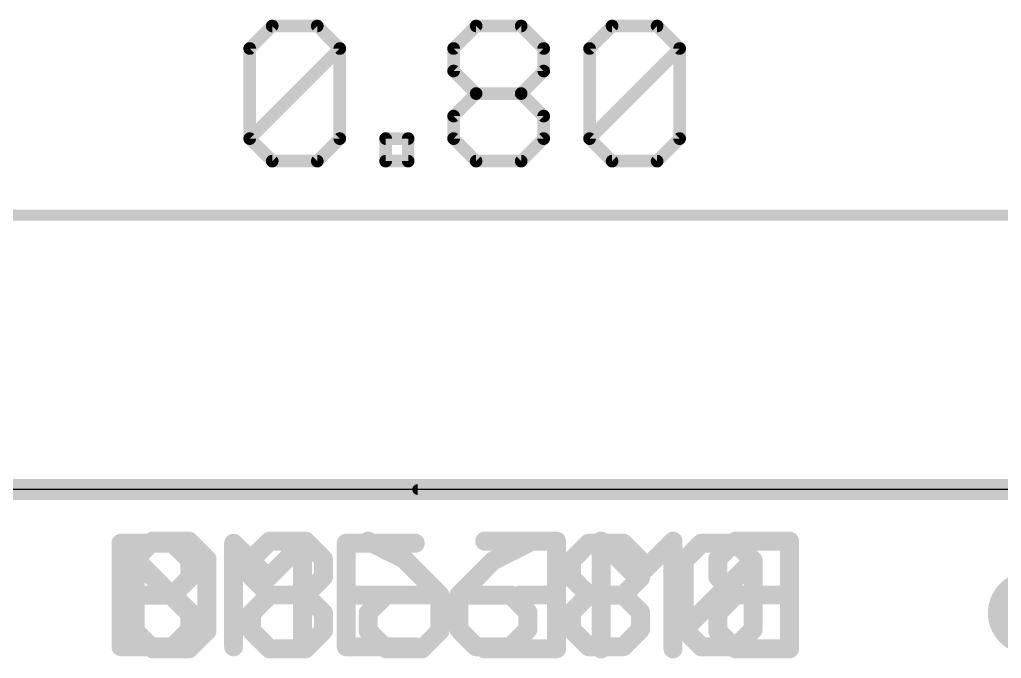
# Model space of a CAD drawing. Extents: x -3.4 to 34.1, y -8.2 to 24.4.
# Drawn here: x 7.52 to 19.35, y 15.75 to 23.44 of the extents above; entities that cross this region are included whole.
import ezdxf

# ---------------------------------------------------------------- set-up
doc = ezdxf.new("R2010")
doc.units = 0
for name, color, linetype in [('1', 12, 'CONTINUOUS'), ('16', 5, 'CONTINUOUS'), ('20', 53, 'CONTINUOUS'), ('21', 40, 'CONTINUOUS'), ('22', 6, 'CONTINUOUS'), ('47', 253, 'CONTINUOUS')]:
    doc.layers.add(name, color=color, linetype=linetype)

# ---------------------------------------------------------------- blocks, each defined once
blk = doc.blocks.new('PIE')
at = {"const_width": 0.5}
blk.add_lwpolyline([(0, -0.25, 1), (0, 0.25, 1), (0, -0.25)], format="xyb", dxfattribs=at)

msp = doc.modelspace()

# ---------------------------------------------------------------- linework, layer by layer
at = {"layer": '1', "const_width": 0.254}
msp.add_lwpolyline([(0, 17.78), (25.4, 17.78)], dxfattribs=at)
at = {"layer": '16', "const_width": 0.254}
msp.add_lwpolyline([(0, 17.78), (25.4, 17.78)], dxfattribs=at)
at = {"layer": '20'}
msp.add_line((22.86, 17.78), (2.54, 17.78), dxfattribs=at)
at = {"layer": '21', "const_width": 0.1143}
for points in [[(8.8019, 17.1334, 1), (8.6876, 17.1334)], [(8.7448, 17.1905, 1), (8.7448, 17.0762)], [(9.408, 17.1738, 1), (9.3272, 17.093)], [(9.3676, 17.0762, 1), (9.3676, 17.1905)], [(10.1584, 17.1334, 1), (10.0441, 17.1334)], [(10.1417, 17.1738, 1), (10.0609, 17.093)], [(10.9889, 17.1334, 1), (10.8746, 17.1334)], [(10.9721, 17.093, 1), (10.8913, 17.1738)], [(11.4578, 17.1905, 1), (11.4578, 17.0762)], [(11.5149, 17.1334, 1), (11.4006, 17.1334)], [(12.2882, 17.0762, 1), (12.2882, 17.1905)], [(13.6703, 17.0822, 1), (13.6192, 17.1845)], [(14.3784, 17.1905, 1), (14.3784, 17.0762)], [(14.4188, 17.093, 1), (14.338, 17.1738)], [(14.834, 17.1738, 1), (14.7532, 17.093)], [(14.7936, 17.0762, 1), (14.7936, 17.1905)], [(15.7349, 17.1905, 1), (15.7349, 17.0762)], [(15.7753, 17.093, 1), (15.6945, 17.1738)], [(16.1905, 17.1738, 1), (16.1097, 17.093)], [(16.1501, 17.0762, 1), (16.1501, 17.1905)], [(9.6324, 16.9258, 1), (9.5181, 16.9258)], [(13.204, 16.9769, 1), (13.2551, 16.8746)], [(13.2699, 16.8853, 1), (13.1891, 16.9662)], [(14.228, 16.9258, 1), (14.1137, 16.9258)], [(15.0584, 16.9258, 1), (14.9441, 16.9258)], [(15.5845, 16.9258, 1), (15.4702, 16.9258)], [(16.4149, 16.9258, 1), (16.3006, 16.9258)], [(16.3982, 16.8853, 1), (16.3173, 16.9662)], [(9.5348, 16.8853, 1), (9.6156, 16.9662)], [(14.1304, 16.9662, 1), (14.2112, 16.8853)], [(14.9608, 16.8853, 1), (15.0417, 16.9662)], [(15.4869, 16.9662, 1), (15.5677, 16.8853)], [(16.3173, 16.8853, 1), (16.3982, 16.9662)], [(9.6156, 16.6777, 1), (9.5348, 16.7586)], [(10.4761, 16.7586, 1), (10.5569, 16.6777)], [(10.4761, 16.6777, 1), (10.5569, 16.7586)], [(14.2112, 16.7586, 1), (14.1304, 16.6777)], [(15.0417, 16.6777, 1), (14.9608, 16.7586)], [(9.5181, 16.7181, 1), (9.6324, 16.7181)], [(14.1137, 16.7181, 1), (14.228, 16.7181)], [(14.9441, 16.7181, 1), (15.0584, 16.7181)], [(8.7448, 16.5677, 1), (8.7448, 16.4534)], [(9.408, 16.5509, 1), (9.3272, 16.4701)], [(9.3272, 16.5509, 1), (9.408, 16.4701)], [(9.3676, 16.4534, 1), (9.3676, 16.5677)], [(11.4578, 16.5677, 1), (11.4578, 16.4534)], [(11.873, 16.4534, 1), (11.873, 16.5677)], [(12.8715, 16.5105, 1), (12.7572, 16.5105)], [(12.8143, 16.5677, 1), (12.8143, 16.4534)], [(12.7739, 16.5509, 1), (12.8547, 16.4701)], [(13.4775, 16.5509, 1), (13.3967, 16.4701)], [(13.4371, 16.4534, 1), (13.4371, 16.5677)], [(14.3784, 16.5677, 1), (14.3784, 16.4534)], [(14.4188, 16.4701, 1), (14.338, 16.5509)], [(14.338, 16.4701, 1), (14.4188, 16.5509)], [(14.834, 16.5509, 1), (14.7532, 16.4701)], [(14.7532, 16.5509, 1), (14.834, 16.4701)], [(14.7936, 16.4534, 1), (14.7936, 16.5677)], [(9.6324, 16.3029, 1), (9.5181, 16.3029)], [(9.5348, 16.2625, 1), (9.6156, 16.3433)], [(13.7019, 16.3029, 1), (13.5876, 16.3029)], [(13.6043, 16.2625, 1), (13.6852, 16.3433)], [(14.228, 16.3029, 1), (14.1137, 16.3029)], [(14.1304, 16.3433, 1), (14.2112, 16.2625)], [(15.0584, 16.3029, 1), (14.9441, 16.3029)], [(14.9608, 16.2625, 1), (15.0417, 16.3433)], [(9.6156, 16.0549, 1), (9.5348, 16.1357)], [(12.8547, 16.1357, 1), (12.7739, 16.0549)], [(13.6852, 16.0549, 1), (13.6043, 16.1357)], [(14.2112, 16.1357, 1), (14.1304, 16.0549)], [(15.0417, 16.0549, 1), (14.9608, 16.1357)], [(15.5677, 16.1357, 1), (15.4869, 16.0549)], [(16.3982, 16.0549, 1), (16.3173, 16.1357)], [(9.5181, 16.0953, 1), (9.6324, 16.0953)], [(12.7572, 16.0953, 1), (12.8715, 16.0953)], [(13.5876, 16.0953, 1), (13.7019, 16.0953)], [(14.1137, 16.0953, 1), (14.228, 16.0953)], [(14.9441, 16.0953, 1), (15.0584, 16.0953)], [(15.4869, 16.1357, 1), (15.5677, 16.0549)], [(15.4702, 16.0953, 1), (15.5845, 16.0953)], [(16.3006, 16.0953, 1), (16.4149, 16.0953)], [(8.7448, 15.9449, 1), (8.7448, 15.8306)], [(9.3272, 15.9281, 1), (9.408, 15.8473)], [(9.3676, 15.8306, 1), (9.3676, 15.9449)], [(11.4578, 15.9449, 1), (11.4578, 15.8306)], [(12.2882, 15.8306, 1), (12.2882, 15.9449)], [(13.0219, 15.9449, 1), (13.0219, 15.8306)], [(12.9815, 15.8473, 1), (13.0623, 15.9281)], [(13.3967, 15.9281, 1), (13.4775, 15.8473)], [(13.4371, 15.8306, 1), (13.4371, 15.9449)], [(14.3784, 15.9449, 1), (14.3784, 15.8306)], [(14.338, 15.8473, 1), (14.4188, 15.9281)], [(14.7532, 15.9281, 1), (14.834, 15.8473)], [(14.7936, 15.8306, 1), (14.7936, 15.9449)], [(15.7349, 15.9449, 1), (15.7349, 15.8306)], [(15.6945, 15.8473, 1), (15.7753, 15.9281)], [(16.1097, 15.9281, 1), (16.1905, 15.8473)], [(16.1501, 15.8306, 1), (16.1501, 15.9449)], [(8.6876, 15.8877, 1), (8.8019, 15.8877)], [(10.0441, 15.8877, 1), (10.1584, 15.8877)], [(10.8746, 15.8877, 1), (10.9889, 15.8877)], [(11.4006, 15.8877, 1), (11.5149, 15.8877)]]:
    msp.add_lwpolyline(points, format="xyb", dxfattribs=at)
at = {"layer": '21', "const_width": 0.2286}
for points in [[(8.7448, 15.8877), (8.7448, 17.1334)], [(8.7448, 17.1334), (9.3676, 17.1334)], [(9.3676, 17.1334), (9.5752, 16.9258)], [(10.1013, 15.8877), (10.1013, 17.1334)], [(10.1013, 17.1334), (10.5165, 16.7181)], [(10.5165, 16.7181), (10.9317, 17.1334)], [(10.9317, 17.1334), (10.9317, 15.8877)], [(12.2882, 17.1334), (11.4578, 17.1334)], [(11.4578, 17.1334), (11.4578, 15.8877)], [(13.6447, 17.1334), (13.2295, 16.9258)], [(14.1708, 16.9258), (14.3784, 17.1334)], [(14.3784, 17.1334), (14.7936, 17.1334)], [(14.7936, 17.1334), (15.0012, 16.9258)], [(15.5273, 16.9258), (15.7349, 17.1334)], [(15.7349, 17.1334), (16.1501, 17.1334)], [(16.1501, 17.1334), (16.3577, 16.9258)], [(9.5752, 16.9258), (9.5752, 16.7181)], [(13.2295, 16.9258), (12.8143, 16.5105)], [(14.1708, 16.7181), (14.1708, 16.9258)], [(15.0012, 16.9258), (15.0012, 16.7181)], [(15.5273, 16.0953), (15.5273, 16.9258)], [(15.5273, 16.0953), (16.3577, 16.9258)], [(16.3577, 16.9258), (16.3577, 16.0953)], [(9.5752, 16.7181), (9.3676, 16.5105)], [(14.3784, 16.5105), (14.1708, 16.7181)], [(15.0012, 16.7181), (14.7936, 16.5105)], [(8.7448, 16.5105), (9.3676, 16.5105)], [(9.3676, 16.5105), (9.5752, 16.3029)], [(11.4578, 16.5105), (11.873, 16.5105)], [(12.8143, 16.5105), (12.8143, 16.0953)], [(13.4371, 16.5105), (12.8143, 16.5105)], [(13.6447, 16.3029), (13.4371, 16.5105)], [(14.1708, 16.3029), (14.3784, 16.5105)], [(14.3784, 16.5105), (14.7936, 16.5105)], [(14.7936, 16.5105), (15.0012, 16.3029)], [(9.5752, 16.3029), (9.5752, 16.0953)], [(13.6447, 16.0953), (13.6447, 16.3029)], [(14.1708, 16.0953), (14.1708, 16.3029)], [(15.0012, 16.3029), (15.0012, 16.0953)], [(9.5752, 16.0953), (9.3676, 15.8877)], [(12.8143, 16.0953), (13.0219, 15.8877)], [(13.4371, 15.8877), (13.6447, 16.0953)], [(14.3784, 15.8877), (14.1708, 16.0953)], [(15.0012, 16.0953), (14.7936, 15.8877)], [(15.7349, 15.8877), (15.5273, 16.0953)], [(16.3577, 16.0953), (16.1501, 15.8877)], [(9.3676, 15.8877), (8.7448, 15.8877)], [(11.4578, 15.8877), (12.2882, 15.8877)], [(13.0219, 15.8877), (13.4371, 15.8877)], [(14.7936, 15.8877), (14.3784, 15.8877)], [(16.1501, 15.8877), (15.7349, 15.8877)]]:
    msp.add_lwpolyline(points, dxfattribs=at)
at = {"layer": '22', "const_width": 0.2286}
for points in [[(9.1309, 17.1588), (8.9148, 16.9427)], [(9.5631, 17.1588), (9.1309, 17.1588)], [(9.7791, 16.9427), (9.5631, 17.1588)], [(10.5342, 17.1588), (10.3181, 16.9427)], [(10.9663, 17.1588), (10.5342, 17.1588)], [(11.1824, 16.9427), (10.9663, 17.1588)], [(11.7214, 17.1588), (12.1535, 16.9427)], [(13.1246, 17.1588), (13.989, 17.1588)], [(13.989, 17.1588), (13.989, 15.8623)], [(14.9601, 16.7266), (14.5279, 17.1588)], [(14.5279, 17.1588), (14.5279, 15.8623)], [(15.3923, 17.1588), (14.9601, 16.7266)], [(15.3923, 15.8623), (15.3923, 17.1588)], [(16.1473, 17.1588), (15.9312, 16.9427)], [(16.7955, 17.1588), (16.1473, 17.1588)], [(16.7955, 15.8623), (16.7955, 17.1588)], [(8.9148, 16.9427), (8.9148, 16.0784)], [(9.7791, 16.0784), (8.9148, 16.9427)], [(9.7791, 16.0784), (9.7791, 16.9427)], [(10.3181, 16.9427), (10.3181, 16.7266)], [(11.1824, 16.7266), (11.1824, 16.9427)], [(12.1535, 16.9427), (12.5857, 16.5106)], [(15.9312, 16.9427), (15.9312, 16.7266)], [(10.3181, 16.7266), (10.5342, 16.5106)], [(10.9663, 16.5106), (11.1824, 16.7266)], [(15.9312, 16.7266), (16.1473, 16.5106)], [(10.5342, 16.5106), (10.3181, 16.2945)], [(10.9663, 16.5106), (10.5342, 16.5106)], [(11.1824, 16.2945), (10.9663, 16.5106)], [(11.7214, 16.2945), (11.9375, 16.5106)], [(11.9375, 16.5106), (12.5857, 16.5106)], [(12.5857, 16.5106), (12.5857, 16.0784)], [(13.989, 16.5106), (13.5568, 16.5106)], [(16.1473, 16.5106), (15.9312, 16.2945)], [(16.7955, 16.5106), (16.1473, 16.5106)], [(10.3181, 16.2945), (10.3181, 16.0784)], [(11.1824, 16.0784), (11.1824, 16.2945)], [(11.7214, 16.0784), (11.7214, 16.2945)], [(15.9312, 16.2945), (15.9312, 16.0784)], [(8.9148, 16.0784), (9.1309, 15.8623)], [(9.5631, 15.8623), (9.7791, 16.0784)], [(10.3181, 16.0784), (10.5342, 15.8623)], [(10.9663, 15.8623), (11.1824, 16.0784)], [(11.9375, 15.8623), (11.7214, 16.0784)], [(12.5857, 16.0784), (12.3696, 15.8623)], [(15.9312, 16.0784), (16.1473, 15.8623)], [(9.1309, 15.8623), (9.5631, 15.8623)], [(10.5342, 15.8623), (10.9663, 15.8623)], [(12.3696, 15.8623), (11.9375, 15.8623)], [(13.989, 15.8623), (13.1246, 15.8623)], [(16.1473, 15.8623), (16.7955, 15.8623)]]:
    msp.add_lwpolyline(points, dxfattribs=at)
at = {"layer": '22', "const_width": 0.1143}
for points in [[(9.1309, 17.216, 1), (9.1309, 17.1017)], [(9.1713, 17.1184, 1), (9.0905, 17.1992)], [(9.6035, 17.1992, 1), (9.5227, 17.1184)], [(9.5631, 17.1017, 1), (9.5631, 17.216)], [(10.5342, 17.216, 1), (10.5342, 17.1017)], [(10.5746, 17.1184, 1), (10.4938, 17.1992)], [(11.0068, 17.1992, 1), (10.9259, 17.1184)], [(10.9663, 17.1017, 1), (10.9663, 17.216)], [(11.7469, 17.2099, 1), (11.6958, 17.1077)], [(13.1246, 17.216, 1), (13.1246, 17.1017)], [(14.0461, 17.1588, 1), (13.9318, 17.1588)], [(13.989, 17.1017, 1), (13.989, 17.216)], [(14.5683, 17.1992, 1), (14.4875, 17.1184)], [(14.5851, 17.1588, 1), (14.4708, 17.1588)], [(15.4494, 17.1588, 1), (15.3351, 17.1588)], [(15.4327, 17.1184, 1), (15.3518, 17.1992)], [(16.1473, 17.216, 1), (16.1473, 17.1017)], [(16.1877, 17.1184, 1), (16.1069, 17.1992)], [(16.8527, 17.1588, 1), (16.7384, 17.1588)], [(16.7955, 17.1017, 1), (16.7955, 17.216)], [(8.972, 16.9427, 1), (8.8577, 16.9427)], [(8.9552, 16.9831, 1), (8.8744, 16.9023)], [(8.8744, 16.9831, 1), (8.9552, 16.9023)], [(9.8363, 16.9427, 1), (9.722, 16.9427)], [(9.7387, 16.9023, 1), (9.8196, 16.9831)], [(10.3752, 16.9427, 1), (10.2609, 16.9427)], [(10.2777, 16.9831, 1), (10.3585, 16.9023)], [(11.2396, 16.9427, 1), (11.1253, 16.9427)], [(11.142, 16.9023, 1), (11.2228, 16.9831)], [(12.1939, 16.9831, 1), (12.1131, 16.9023)], [(12.128, 16.8916, 1), (12.1791, 16.9938)], [(15.8908, 16.9831, 1), (15.9716, 16.9023)], [(15.9884, 16.9427, 1), (15.8741, 16.9427)], [(10.3585, 16.767, 1), (10.2777, 16.6862)], [(11.2228, 16.6862, 1), (11.142, 16.767)], [(14.9197, 16.767, 1), (15.0005, 16.6862)], [(14.9197, 16.6862, 1), (15.0005, 16.767)], [(15.9716, 16.767, 1), (15.8908, 16.6862)], [(10.2609, 16.7266, 1), (10.3752, 16.7266)], [(11.1253, 16.7266, 1), (11.2396, 16.7266)], [(15.8741, 16.7266, 1), (15.9884, 16.7266)], [(10.5342, 16.5677, 1), (10.5342, 16.4534)], [(10.5746, 16.4701, 1), (10.4938, 16.551)], [(10.4938, 16.4701, 1), (10.5746, 16.551)], [(11.0068, 16.551, 1), (10.9259, 16.4701)], [(10.9259, 16.551, 1), (11.0068, 16.4701)], [(10.9663, 16.4534, 1), (10.9663, 16.5677)], [(11.9375, 16.5677, 1), (11.9375, 16.4534)], [(11.9779, 16.4701, 1), (11.897, 16.551)], [(12.6429, 16.5106, 1), (12.5286, 16.5106)], [(12.5453, 16.4701, 1), (12.6261, 16.551)], [(12.5857, 16.4534, 1), (12.5857, 16.5677)], [(13.5568, 16.5677, 1), (13.5568, 16.4534)], [(13.989, 16.4534, 1), (13.989, 16.5677)], [(16.1473, 16.5677, 1), (16.1473, 16.4534)], [(16.1877, 16.4701, 1), (16.1069, 16.551)], [(16.1069, 16.4701, 1), (16.1877, 16.551)], [(16.7955, 16.4534, 1), (16.7955, 16.5677)], [(10.3752, 16.2945, 1), (10.2609, 16.2945)], [(10.2777, 16.3349, 1), (10.3585, 16.2541)], [(11.2396, 16.2945, 1), (11.1253, 16.2945)], [(11.142, 16.2541, 1), (11.2228, 16.3349)], [(11.7785, 16.2945, 1), (11.6642, 16.2945)], [(11.681, 16.3349, 1), (11.7618, 16.2541)], [(15.8908, 16.3349, 1), (15.9716, 16.2541)], [(15.9884, 16.2945, 1), (15.8741, 16.2945)], [(8.9552, 16.1188, 1), (8.8744, 16.038)], [(8.8577, 16.0784, 1), (8.972, 16.0784)], [(9.722, 16.0784, 1), (9.8363, 16.0784)], [(9.8196, 16.038, 1), (9.7387, 16.1188)], [(9.7387, 16.038, 1), (9.8196, 16.1188)], [(10.2609, 16.0784, 1), (10.3752, 16.0784)], [(10.3585, 16.1188, 1), (10.2777, 16.038)], [(11.1253, 16.0784, 1), (11.2396, 16.0784)], [(11.2228, 16.038, 1), (11.142, 16.1188)], [(11.6642, 16.0784, 1), (11.7785, 16.0784)], [(11.7618, 16.1188, 1), (11.681, 16.038)], [(12.5286, 16.0784, 1), (12.6429, 16.0784)], [(12.6261, 16.038, 1), (12.5453, 16.1188)], [(15.9716, 16.1188, 1), (15.8908, 16.038)], [(15.8741, 16.0784, 1), (15.9884, 16.0784)], [(9.1309, 15.9195, 1), (9.1309, 15.8052)], [(9.5631, 15.8052, 1), (9.5631, 15.9195)], [(10.5342, 15.9195, 1), (10.5342, 15.8052)], [(10.9663, 15.8052, 1), (10.9663, 15.9195)], [(11.9375, 15.9195, 1), (11.9375, 15.8052)], [(12.3696, 15.8052, 1), (12.3696, 15.9195)], [(13.1246, 15.9195, 1), (13.1246, 15.8052)], [(13.989, 15.8052, 1), (13.989, 15.9195)], [(16.1473, 15.9195, 1), (16.1473, 15.8052)], [(16.7955, 15.8052, 1), (16.7955, 15.9195)], [(9.0905, 15.8219, 1), (9.1713, 15.9027)], [(9.5227, 15.9027, 1), (9.6035, 15.8219)], [(10.4938, 15.8219, 1), (10.5746, 15.9027)], [(10.9259, 15.9027, 1), (11.0068, 15.8219)], [(11.897, 15.8219, 1), (11.9779, 15.9027)], [(12.3292, 15.9027, 1), (12.41, 15.8219)], [(13.9318, 15.8623, 1), (14.0461, 15.8623)], [(14.4708, 15.8623, 1), (14.5851, 15.8623)], [(15.3351, 15.8623, 1), (15.4494, 15.8623)], [(16.1069, 15.8219, 1), (16.1877, 15.9027)], [(16.7384, 15.8623, 1), (16.8527, 15.8623)]]:
    msp.add_lwpolyline(points, format="xyb", dxfattribs=at)
at = {"layer": '47'}
for points, const_width in [([(10.2948, 23.0885), (10.566, 23.3597)], 0.1524), ([(10.566, 23.3597), (11.1083, 23.3597)], 0.1524), ([(11.1083, 23.3597), (11.3795, 23.0885)], 0.1524), ([(12.7505, 23.0885), (13.0217, 23.3597)], 0.1524), ([(13.0217, 23.3597), (13.564, 23.3597)], 0.1524), ([(13.564, 23.3597), (13.8352, 23.0885)], 0.1524), ([(14.3877, 23.0885), (14.6589, 23.3597)], 0.1524), ([(14.6589, 23.3597), (15.2012, 23.3597)], 0.1524), ([(15.2012, 23.3597), (15.4724, 23.0885)], 0.1524), ([(10.2948, 22.0039), (10.2948, 23.0885)], 0.1524), ([(10.2948, 22.0039), (11.3795, 23.0885)], 0.1524), ([(11.3795, 23.0885), (11.3795, 22.0039)], 0.1524), ([(12.7505, 22.8174), (12.7505, 23.0885)], 0.1524), ([(13.8352, 23.0885), (13.8352, 22.8174)], 0.1524), ([(14.3877, 22.0039), (14.3877, 23.0885)], 0.1524), ([(14.3877, 22.0039), (15.4724, 23.0885)], 0.1524), ([(15.4724, 23.0885), (15.4724, 22.0039)], 0.1524), ([(13.0217, 22.5462), (12.7505, 22.8174)], 0.1524), ([(13.8352, 22.8174), (13.564, 22.5462)], 0.1524), ([(12.7505, 22.275), (13.0217, 22.5462)], 0.1524), ([(13.0217, 22.5462), (13.564, 22.5462)], 0.1524), ([(13.564, 22.5462), (13.8352, 22.275)], 0.1524), ([(12.7505, 22.0039), (12.7505, 22.275)], 0.1524), ([(13.8352, 22.275), (13.8352, 22.0039)], 0.1524), ([(10.566, 21.7327), (10.2948, 22.0039)], 0.1524), ([(11.3795, 22.0039), (11.1083, 21.7327)], 0.1524), ([(11.932, 21.7327), (11.932, 22.0039)], 0.1524), ([(11.932, 22.0039), (12.2031, 22.0039)], 0.1524), ([(12.2031, 22.0039), (12.2031, 21.7327)], 0.1524), ([(13.0217, 21.7327), (12.7505, 22.0039)], 0.1524), ([(13.8352, 22.0039), (13.564, 21.7327)], 0.1524), ([(14.6589, 21.7327), (14.3877, 22.0039)], 0.1524), ([(15.4724, 22.0039), (15.2012, 21.7327)], 0.1524), ([(11.1083, 21.7327), (10.566, 21.7327)], 0.1524), ([(12.2031, 21.7327), (11.932, 21.7327)], 0.1524), ([(13.564, 21.7327), (13.0217, 21.7327)], 0.1524), ([(15.2012, 21.7327), (14.6589, 21.7327)], 0.1524), ([(2.605, 21.082), (22.795, 21.082)], 0.13), ([(12.319, 17.78), (34.081, 17.78)], 0.13)]:
    msp.add_lwpolyline(points, dxfattribs=dict(at, const_width=const_width))
for points, const_width in [([(10.566, 23.3978, 1), (10.566, 23.3216)], 0.0762), ([(10.5929, 23.3327, 1), (10.539, 23.3866)], 0.0762), ([(11.1352, 23.3866, 1), (11.0814, 23.3327)], 0.0762), ([(11.1083, 23.3216, 1), (11.1083, 23.3978)], 0.0762), ([(13.0217, 23.3978, 1), (13.0217, 23.3216)], 0.0762), ([(13.0486, 23.3327, 1), (12.9948, 23.3866)], 0.0762), ([(13.591, 23.3866, 1), (13.5371, 23.3327)], 0.0762), ([(13.564, 23.3216, 1), (13.564, 23.3978)], 0.0762), ([(14.6589, 23.3978, 1), (14.6589, 23.3216)], 0.0762), ([(14.6858, 23.3327, 1), (14.6319, 23.3866)], 0.0762), ([(15.2281, 23.3866, 1), (15.1743, 23.3327)], 0.0762), ([(15.2012, 23.3216, 1), (15.2012, 23.3978)], 0.0762), ([(10.3329, 23.0885, 1), (10.2567, 23.0885)], 0.0762), ([(10.2679, 23.1155, 1), (10.3218, 23.0616)], 0.0762), ([(11.4176, 23.0885, 1), (11.3414, 23.0885)], 0.0762), ([(11.4064, 23.0616, 1), (11.3525, 23.1155)], 0.0762), ([(11.3525, 23.0616, 1), (11.4064, 23.1155)], 0.0762), ([(12.7886, 23.0885, 1), (12.7124, 23.0885)], 0.0762), ([(12.7236, 23.1155, 1), (12.7775, 23.0616)], 0.0762), ([(13.8733, 23.0885, 1), (13.7971, 23.0885)], 0.0762), ([(13.8083, 23.0616, 1), (13.8621, 23.1155)], 0.0762), ([(14.4258, 23.0885, 1), (14.3496, 23.0885)], 0.0762), ([(14.3608, 23.1155, 1), (14.4146, 23.0616)], 0.0762), ([(15.5105, 23.0885, 1), (15.4343, 23.0885)], 0.0762), ([(15.4993, 23.0616, 1), (15.4454, 23.1155)], 0.0762), ([(15.4454, 23.0616, 1), (15.4993, 23.1155)], 0.0762), ([(12.7775, 22.8443, 1), (12.7236, 22.7904)], 0.0762), ([(12.7124, 22.8174, 1), (12.7886, 22.8174)], 0.0762), ([(13.7971, 22.8174, 1), (13.8733, 22.8174)], 0.0762), ([(13.8621, 22.7904, 1), (13.8083, 22.8443)], 0.0762), ([(13.0217, 22.5843, 1), (13.0217, 22.5081)], 0.0762), ([(13.0486, 22.5193, 1), (12.9948, 22.5731)], 0.0762), ([(12.9948, 22.5193, 1), (13.0486, 22.5731)], 0.0762), ([(13.591, 22.5731, 1), (13.5371, 22.5193)], 0.0762), ([(13.5371, 22.5731, 1), (13.591, 22.5193)], 0.0762), ([(13.564, 22.5081, 1), (13.564, 22.5843)], 0.0762), ([(12.7886, 22.275, 1), (12.7124, 22.275)], 0.0762), ([(13.8733, 22.275, 1), (13.7971, 22.275)], 0.0762), ([(12.7236, 22.302, 1), (12.7775, 22.2481)], 0.0762), ([(13.8083, 22.2481, 1), (13.8621, 22.302)], 0.0762), ([(10.3218, 22.0308, 1), (10.2679, 21.9769)], 0.0762), ([(10.2679, 22.0308, 1), (10.3218, 21.9769)], 0.0762), ([(10.2567, 22.0039, 1), (10.3329, 22.0039)], 0.0762), ([(11.3414, 22.0039, 1), (11.4176, 22.0039)], 0.0762), ([(11.4064, 21.9769, 1), (11.3525, 22.0308)], 0.0762), ([(11.9701, 22.0039, 1), (11.8939, 22.0039)], 0.0762), ([(11.932, 22.042, 1), (11.932, 21.9658)], 0.0762), ([(12.2412, 22.0039, 1), (12.165, 22.0039)], 0.0762), ([(12.2031, 21.9658, 1), (12.2031, 22.042)], 0.0762), ([(12.7775, 22.0308, 1), (12.7236, 21.9769)], 0.0762), ([(12.7124, 22.0039, 1), (12.7886, 22.0039)], 0.0762), ([(13.7971, 22.0039, 1), (13.8733, 22.0039)], 0.0762), ([(13.8621, 21.9769, 1), (13.8083, 22.0308)], 0.0762), ([(14.4146, 22.0308, 1), (14.3608, 21.9769)], 0.0762), ([(14.3608, 22.0308, 1), (14.4146, 21.9769)], 0.0762), ([(14.3496, 22.0039, 1), (14.4258, 22.0039)], 0.0762), ([(15.4343, 22.0039, 1), (15.5105, 22.0039)], 0.0762), ([(15.4993, 21.9769, 1), (15.4454, 22.0308)], 0.0762), ([(10.566, 21.7708, 1), (10.566, 21.6946)], 0.0762), ([(10.539, 21.7058, 1), (10.5929, 21.7596)], 0.0762), ([(11.0814, 21.7596, 1), (11.1352, 21.7058)], 0.0762), ([(11.1083, 21.6946, 1), (11.1083, 21.7708)], 0.0762), ([(11.932, 21.7708, 1), (11.932, 21.6946)], 0.0762), ([(11.8939, 21.7327, 1), (11.9701, 21.7327)], 0.0762), ([(12.165, 21.7327, 1), (12.2412, 21.7327)], 0.0762), ([(12.2031, 21.6946, 1), (12.2031, 21.7708)], 0.0762), ([(13.0217, 21.7708, 1), (13.0217, 21.6946)], 0.0762), ([(12.9948, 21.7058, 1), (13.0486, 21.7596)], 0.0762), ([(13.5371, 21.7596, 1), (13.591, 21.7058)], 0.0762), ([(13.564, 21.6946, 1), (13.564, 21.7708)], 0.0762), ([(14.6589, 21.7708, 1), (14.6589, 21.6946)], 0.0762), ([(14.6319, 21.7058, 1), (14.6858, 21.7596)], 0.0762), ([(15.1743, 21.7596, 1), (15.2281, 21.7058)], 0.0762), ([(15.2012, 21.6946, 1), (15.2012, 21.7708)], 0.0762), ([(12.319, 17.8125, 1), (12.319, 17.7475)], 0.065)]:
    msp.add_lwpolyline(points, format="xyb", dxfattribs=dict(at, const_width=const_width))

# ---------------------------------------------------------------- block references
at = {"layer": '1'}
msp.add_blockref('PIE', (19.685, 16.2941), dxfattribs=at)

doc.saveas('drawing.dxf')
